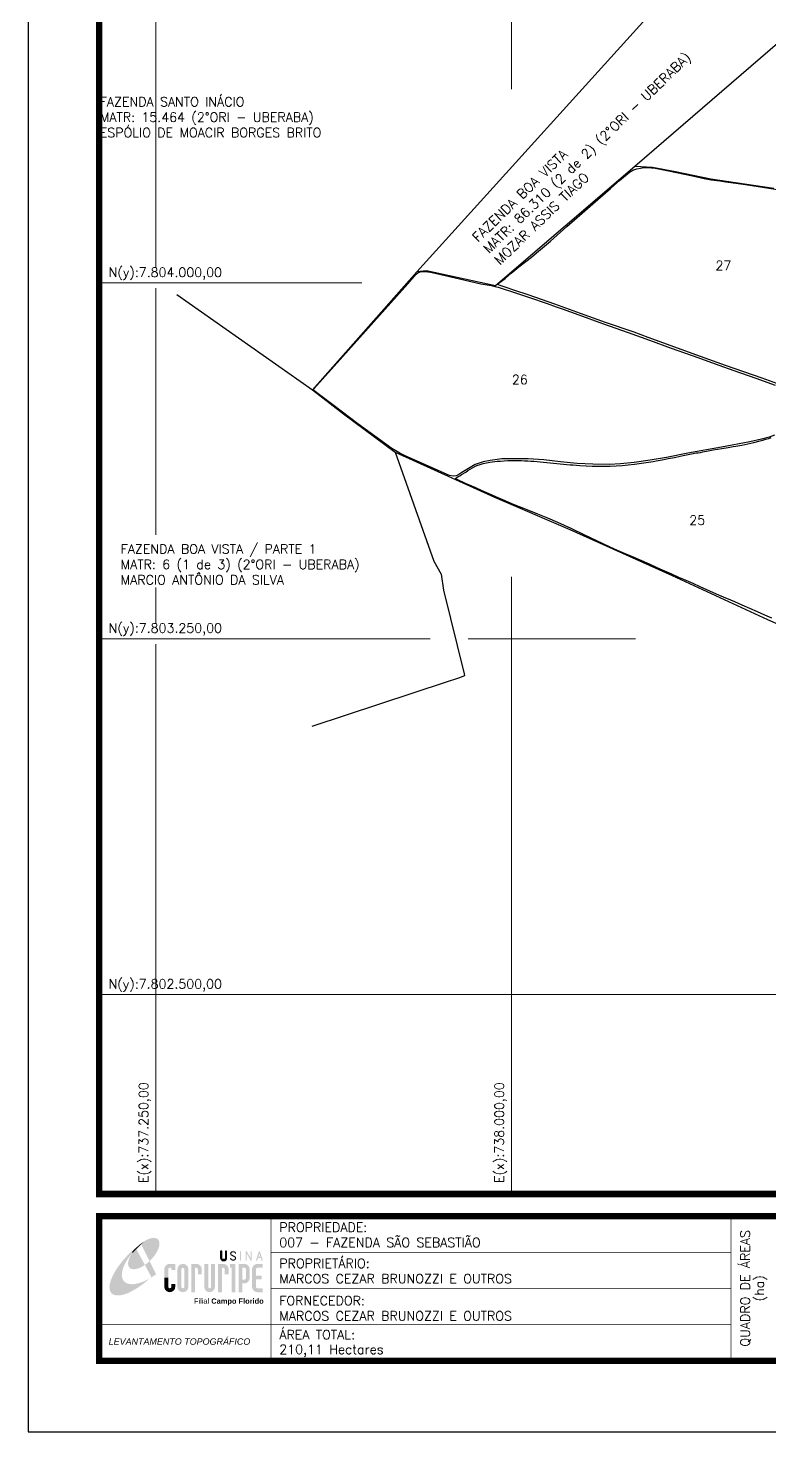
# Model space of a CAD drawing. Header units: millimetres. Extents: x 736981 to 740131, y 7801578 to 7806033.
# Drawn here: x 736981 to 738545, y 7801578 to 7804537 of the extents above; entities that cross this region are included whole.
import ezdxf
from ezdxf.enums import TextEntityAlignment as Align

# ---------------------------------------------------------------- set-up
doc = ezdxf.new("R2010")
doc.units = ezdxf.units.MM
doc.linetypes.add('CONTINUO', pattern=[0])
doc.linetypes.add('LIN0', pattern=[0])
for name, color, linetype, lineweight in [('0114000007', 1, 'Continuous', 25), ('0114000007025', 5, 'Continuous', 25), ('0114000007026', 5, 'Continuous', 25), ('0114000007027', 5, 'Continuous', 25), ('MALHA', 253, 'Continuous', 13)]:
    doc.layers.add(name, color=color, linetype=linetype, lineweight=lineweight)
doc.layers.add('MARGEM', color=7, linetype='CONTINUO')
doc.layers.add('TEXTO', color=7, linetype='Continuous')
doc.styles.add('ARIAL', font='arial.ttf')
doc.styles.add('ROMANS', font='', dxfattribs={"height": 0.2})
doc.styles.add('SIMPLEX', font='simplex', dxfattribs={"height": 0.2})
doc.styles.get("Standard").update_dxf_attribs({"font": 'arial.ttf'})
doc.styles.get('ROMANS').set_extended_font_data('romans.shx')

# ---------------------------------------------------------------- blocks, each defined once
blk = doc.blocks.new('A$C78F83FB3')
at = {"layer": 'MARGEM'}
h = blk.add_hatch(color=20, dxfattribs=at)
edge = h.paths.add_edge_path()
edge.add_ellipse((19.49, 23.77), major_axis=(-6.68, -6.67), ratio=0.469426, start_angle=292.73277, end_angle=601.25787)
edge.add_ellipse((22.83, 22.05), major_axis=(12.64, 11.29), ratio=0.457614, start_angle=79.90686, end_angle=107.91393)
edge = h.paths.add_edge_path()
edge.add_ellipse((18.28, 18.7), major_axis=(13.95, 13.59), ratio=0.386848, start_angle=63.96117, end_angle=264.59932)
edge.add_ellipse((22.83, 22.05), major_axis=(12.64, 11.29), ratio=0.457614, start_angle=107.91393, end_angle=245.11815, ccw=False)
edge.add_ellipse((19.49, 23.77), major_axis=(-6.68, -6.67), ratio=0.469426, start_angle=241.25787, end_angle=292.73277, ccw=False)
for color, points in [(20, [(15.46, 26.12), (14.17, 24.81), (14.06, 24.24), (14.39, 23.97), (14.67, 24.54), (19.47, 29.32), (18.48, 28.66), (17.31, 27.78)]), (7, [(58.42, 24.9), (57.9, 24.9), (57.9, 21.73, -0.414214), (57.15, 20.98), (56.84, 20.98, -0.414214), (56.09, 21.73), (56.09, 24.9), (55.57, 24.9), (55.57, 21.73, 0.414214), (56.84, 20.46), (57.15, 20.46, 0.414214), (58.42, 21.73)]), (7, [(61.7, 24.9), (61.23, 24.9, 0.396318), (60.04, 23.78), (60.04, 23.72, 0.151912), (60.39, 22.97), (60.46, 22.92), (62.18, 22), (62.85, 21.83, 0.12407), (62.51, 22.42), (60.75, 23.36, -0.13192), (60.56, 23.77, -0.385578), (61.23, 24.37), (61.7, 24.37, -0.414214), (62.37, 23.7), (62.89, 23.7, 0.414214)]), (7, [(62.37, 23.7), (62.89, 23.7, 0.414214), (61.7, 24.9), (61.23, 24.9, 0.396318), (60.04, 23.78), (60.04, 23.72, 0.151912), (60.39, 22.97), (60.46, 22.92), (62.18, 22), (62.18, 22, -0.131921), (62.37, 21.59, -0.385578), (61.7, 20.98), (61.23, 20.98, -0.414214), (60.56, 21.65), (60.04, 21.65, 0.414214), (61.23, 20.46), (61.7, 20.46, 0.402546), (62.89, 21.61, 0.165292), (62.51, 22.42), (60.75, 23.36, -0.13192), (60.56, 23.77, -0.385578), (61.23, 24.37), (61.7, 24.37, -0.414214)]), (7, [(30.97, 12.46), (29.13, 12.46), (29.13, 8.21, 1), (34.29, 8.21), (34.29, 9.41), (32.45, 9.41), (32.45, 8.21, -1), (30.97, 8.21)])]:
    blk.add_hatch(color=color, dxfattribs=at).paths.add_polyline_path(points)
h = blk.add_hatch(color=7, dxfattribs=at)
h.paths.add_polyline_path([(65.24, 24.9), (64.72, 24.9), (64.72, 20.46), (65.24, 20.46)])
h.paths.add_polyline_path([(67.38, 20.46), (67.9, 20.46), (67.9, 23.74), (69.74, 20.46), (70.23, 20.46), (70.23, 24.9), (69.71, 24.9), (69.71, 21.58), (67.85, 24.9), (67.38, 24.9)])
h.paths.add_polyline_path([(72.17, 20.46), (72.72, 20.46), (73.14, 21.73), (74.49, 21.73), (74.9, 20.46), (75.45, 20.46), (74, 24.9), (73.62, 24.9)])
h.paths.add_polyline_path([(73.81, 23.8), (74.32, 22.25), (73.31, 22.25)], flags=16)
h = blk.add_hatch(color=7, dxfattribs=at)
h.paths.add_polyline_path([(31.71, 18.93, 0.414214), (29.13, 16.35), (29.13, 12.46), (30.97, 12.46), (30.97, 16.35, -0.414214), (31.71, 17.09), (32.45, 17.09), (32.45, 16.02), (34.29, 16.02), (34.29, 18.93)])
h.paths.add_polyline_path([(44.15, 17.09, -0.414214), (44.89, 16.35), (44.89, 14.1), (46.72, 14.1), (46.72, 16.17, 0.433937), (44.15, 18.93), (41.77, 18.93), (41.77, 12.46), (43.61, 12.46), (43.61, 17.09)])
h.paths.add_polyline_path([(43.61, 12.46), (41.77, 12.46), (41.77, 5.62), (43.61, 5.62)])
h.paths.add_polyline_path([(47.92, 12.46), (49.75, 12.46), (49.75, 18.93), (47.92, 18.93)])
h.paths.add_polyline_path([(52.91, 18.93), (51.08, 18.93), (51.08, 12.46), (52.91, 12.46)])
h.paths.add_polyline_path([(51.08, 8.12, -1), (49.75, 8.12), (49.75, 12.46), (47.92, 12.46), (47.92, 8.12, 1), (52.91, 8.12), (52.91, 12.46), (51.08, 12.46)])
h.paths.add_polyline_path([(54.41, 12.46), (56.25, 12.46), (56.25, 17.09), (56.79, 17.09, -0.414214), (57.53, 16.35), (57.53, 14.1), (59.36, 14.1), (59.36, 16.17, 0.433937), (56.79, 18.93), (54.41, 18.93)])
h.paths.add_polyline_path([(56.25, 12.46), (54.41, 12.46), (54.41, 5.62), (56.25, 5.62)])
h.paths.add_polyline_path([(60.73, 12.46), (62.58, 12.46), (62.58, 18.93), (60.02, 18.93), (60.02, 17.08), (60.73, 17.08)])
h.paths.add_polyline_path([(62.58, 12.46), (60.73, 12.46), (60.73, 5.62), (62.58, 5.62)])
h.paths.add_polyline_path([(64.06, 12.46), (65.82, 12.46), (65.82, 17.17), (66.66, 17.17, -0.450417), (67.48, 16.25), (67.48, 12.46), (69.24, 12.46, 0.002307), (69.24, 12.48, 0.005282), (69.23, 12.54, -0.000938), (69.23, 12.53), (69.23, 16.17, 0.433937), (66.66, 18.93), (64.06, 18.93)])
h.paths.add_polyline_path([(64.06, 5.62), (65.82, 5.62), (65.82, 9.77), (66.66, 9.77, 0.426056), (69.24, 12.46), (67.48, 12.46), (67.48, 12.45, -0.450417), (66.66, 11.53), (65.82, 11.53), (65.82, 12.46), (64.06, 12.46)])
h.paths.add_polyline_path([(70.37, 12.46), (74.87, 12.46), (74.87, 13.44), (72.21, 13.44), (72.21, 16.35, -0.414214), (72.95, 17.09), (75.38, 17.09), (75.38, 18.93), (72.95, 18.93, 0.414214), (70.37, 16.35)])
h.paths.add_polyline_path([(72.21, 11.62), (74.87, 11.62), (74.87, 12.46), (70.37, 12.46), (70.37, 8.21, 0.414214), (72.95, 5.62), (75.38, 5.62), (75.38, 7.47), (72.95, 7.47, -0.414214), (72.21, 8.21)])
h = blk.add_hatch(color=7, dxfattribs=at)
h.paths.add_polyline_path([(35.29, 16.35), (35.29, 8.21, 1), (40.46, 8.21, 0.016978), (40.45, 8.38), (40.45, 16.17, 0.433937), (37.88, 18.93), (37.87, 18.93, 0.41391)])
h.paths.add_polyline_path([(38.62, 16.35), (38.62, 8.21, -1), (37.13, 8.21), (37.13, 16.35, -1)], flags=16)
at = {"layer": 'MARGEM', "linetype": 'Continuous'}
blk.add_lwpolyline([(58.42, 24.9), (57.9, 24.9), (57.9, 21.73, -0.414214), (57.15, 20.98), (56.84, 20.98, -0.414214), (56.09, 21.73), (56.09, 24.9), (55.57, 24.9), (55.57, 21.73, 0.414214), (56.84, 20.46), (57.15, 20.46, 0.414214), (58.42, 21.73), (58.42, 24.9)], format="xyb", close=True, dxfattribs=at)
at = {"layer": 'MARGEM', "color": 252, "insert": (43.05, 2.72), "char_height": 2.5, "attachment_point": 1, "style": 'ARIAL'}
blk.add_mtext_dynamic_manual_height_columns('Filial {\\fArial|b1|i0|c0|p34;Campo Florido}', width=33.0271, gutter_width=2.46, heights=[2.95], dxfattribs=at)

msp = doc.modelspace()

# ---------------------------------------------------------------- linework, layer by layer
at = {"layer": '0114000007', "linetype": 'Continuous'}
msp.add_lwpolyline([(738553.3, 7804198.7), (738420.4, 7804218.5), (738345.6, 7804234), (738297.2, 7804243.1), (738260.3, 7804245.5), (737966.2, 7803993.5), (737821, 7804025.3), (737800.5, 7804023.6), (737580.4, 7803774.2), (737645.8, 7803724.1), (737754.8, 7803643.2), (737963.9, 7803548.5), (738122.6, 7803480.1), (738339, 7803383), (738539.5, 7803290.2), (738932.5, 7803117.8)], dxfattribs=at)
at = {"layer": '0114000007025', "elevation": 555.4}
msp.add_lwpolyline([(738548.8, 7803293), (738534, 7803299.9), (738518.6, 7803306.9), (738502.6, 7803313.8), (738486.6, 7803320.9), (738470.5, 7803327.6), (738462.5, 7803330.9), (738447, 7803337.4), (738432.4, 7803343.9), (738418.2, 7803350.1), (738397.5, 7803359.2), (738383, 7803366), (738368, 7803372.5), (738352.9, 7803379.1), (738338, 7803385.7), (738322.9, 7803392.6), (738307.3, 7803399.6), (738291.2, 7803406.8), (738274.8, 7803414), (738258.4, 7803421), (738242, 7803428.1), (738233.6, 7803431.7), (738216.9, 7803438.9), (738192.9, 7803449.8), (738178.2, 7803456.9), (738170.8, 7803460.4), (738163.4, 7803463.9), (738155.8, 7803467.8), (738126, 7803482), (738097.3, 7803495.2), (738076.6, 7803504.1), (738055.1, 7803512.6), (738033.1, 7803521.4), (738025.8, 7803524.3), (738004.4, 7803532.9), (737982, 7803542.7), (737967, 7803549.2), (737952.7, 7803555.5), (737938.4, 7803561.8), (737924.4, 7803568.1), (737903.2, 7803577.4), (737886.9, 7803584.6), (737882.3, 7803586.9), (737882.9, 7803588.5), (737884.9, 7803589.8), (737887.6, 7803591.6), (737890.8, 7803593.6), (737894.5, 7803595.9), (737903.3, 7803601.3), (737908, 7803604.3), (737912.8, 7803607.2), (737917.6, 7803610.1), (737922.7, 7803612.9), (737926.8, 7803615), (737934.1, 7803617.4), (737940.5, 7803619.2), (737947.3, 7803620.7), (737954.4, 7803622), (737969.4, 7803624), (737977, 7803624.5), (737992.2, 7803625.3), (737999.6, 7803625.5), (738006.9, 7803625.5), (738014, 7803625.5), (738020.9, 7803625.4), (738027.6, 7803625.1), (738034.2, 7803624.8), (738040.7, 7803624.4), (738047.3, 7803624), (738053.9, 7803623.4), (738060.7, 7803622.9), (738074.5, 7803621.5), (738088.7, 7803620.1), (738102.5, 7803618.6), (738116.3, 7803617.4), (738123.3, 7803616.8), (738130.2, 7803616.2), (738137, 7803615.6), (738143.8, 7803615), (738157.3, 7803614.2), (738170.3, 7803613.6), (738183.2, 7803613.4), (738195.7, 7803613.5), (738208.1, 7803613.7), (738220.6, 7803614.3), (738233.1, 7803615.4), (738245.9, 7803616.4), (738259.2, 7803617.9), (738279.1, 7803620.6), (738298.3, 7803623.8), (738304.7, 7803624.9), (738317.6, 7803627.2), (738330.6, 7803629.6), (738343.4, 7803632.2), (738355.9, 7803634.5), (738362, 7803635.9), (738379.4, 7803639.5), (738389.1, 7803641.5), (738393.7, 7803642), (738398.5, 7803642.7), (738403.7, 7803644), (738414.6, 7803646.2), (738424.8, 7803648), (738434.6, 7803649.7), (738443.2, 7803651.1), (738456.5, 7803653.2), (738467.4, 7803655), (738472.7, 7803656.1), (738485.4, 7803658.1), (738498.4, 7803660.6), (738504.9, 7803662), (738511.2, 7803663.4), (738523.9, 7803666.7), (738530.2, 7803668.4), (738536.4, 7803670.3), (738542.3, 7803672.2), (738547.6, 7803673.9)], dxfattribs=at)
at = {"layer": '0114000007026'}
msp.add_lwpolyline([(738554.5, 7803678.8), (738543.4, 7803675.1), (738526.7, 7803670.3), (738502.5, 7803664.8), (738443, 7803654), (738371.6, 7803641.3), (738327, 7803632.1), (738292, 7803626.2), (738258.5, 7803621.2), (738230.1, 7803618.3), (738206.5, 7803617.3), (738171.5, 7803617.8), (738138.4, 7803619.5), (738103.2, 7803622.9), (738068.4, 7803626.8), (738034.9, 7803628.8), (737997.8, 7803629.1), (737979.2, 7803628.8), (737955.1, 7803625.9), (737940.2, 7803623), (737923.3, 7803617.4), (737895.2, 7803600.2), (737886.8, 7803595), (737883, 7803593.5), (737876.7, 7803592.9), (737869.4, 7803594.3), (737776, 7803635.3), (737764.6, 7803641.2), (737747.5, 7803651.2), (737675.7, 7803702.7), (737623.2, 7803742.6), (737595.2, 7803764.3), (737586.1, 7803770.7), (737583.1, 7803772.9), (737582.7, 7803774.4), (737583.4, 7803776.7), (737644.3, 7803844.6), (737781.1, 7803998.3), (737798.7, 7804018.4), (737802.5, 7804021.4), (737807.3, 7804023.2), (737812.4, 7804023.9), (737817.6, 7804024.1), (737829.3, 7804022.6), (737841.7, 7804019.8), (737890, 7804008.7), (737935.6, 7803998.2), (737948.6, 7803995.6), (737957.6, 7803994.3), (737964.9, 7803992.6), (737971.6, 7803990.7), (738010.3, 7803978), (738037.8, 7803969), (738074.8, 7803956.3), (738094, 7803949.4), (738106.9, 7803945.1), (738141.8, 7803932.6), (738192.1, 7803914.2), (738245.8, 7803895.4), (738291, 7803879.4), (738336.8, 7803862.6), (738393, 7803842.6), (738436.8, 7803826.6), (738468.5, 7803815.5), (738515.2, 7803799), (738555.7, 7803784.2)], dxfattribs=at)
at = {"layer": '0114000007027'}
msp.add_lwpolyline([(738559.3, 7803787.7), (738528.4, 7803798.8), (738451.3, 7803826), (738381.1, 7803851.3), (738336.3, 7803867.5), (738288.3, 7803885), (738258.4, 7803895.9), (738198.4, 7803916.5), (738145.4, 7803935.7), (738091.6, 7803954.9), (738034.9, 7803975), (738007.2, 7803984.2), (737986.4, 7803991.2), (737976.3, 7803994.7), (737972.4, 7803996.1), (737972, 7803997.2), (737972.6, 7803998.3), (737973.9, 7803999.6), (737976, 7804001.3), (737978.8, 7804003.7), (737986.4, 7804009.2), (737999.1, 7804020.8), (738006.7, 7804026.7), (738015.7, 7804033.8), (738042.1, 7804054.5), (738052.3, 7804063.1), (738082.4, 7804088.2), (738116.5, 7804118.7), (738148.6, 7804146.6), (738171.2, 7804166.3), (738208.6, 7804199.2), (738227.6, 7804215.6), (738244.2, 7804229.5), (738248.9, 7804233.3), (738256, 7804237.3), (738263.9, 7804240.4), (738272.1, 7804242.1), (738279.3, 7804243), (738286.4, 7804243.2), (738295.1, 7804242.6), (738302.7, 7804241.6), (738331.3, 7804236.5), (738381.5, 7804225.8), (738406, 7804220.2), (738421, 7804217.5), (738439.2, 7804214.8), (738451.7, 7804213.3), (738493, 7804207.6), (738542.8, 7804199.5), (738578.4, 7804193.8)], dxfattribs=at)
at = {"layer": 'MALHA'}
for points in [[(738000, 7804408), (738000, 7805256.3)], [(737250, 7804031.4), (737250, 7804738.7)], [(737130.6, 7804000), (737684.4, 7804000)], [(737250, 7803469.1), (737250, 7803988.7)], [(738000, 7802079.5), (738000, 7803380.5)], [(737250, 7803281.4), (737250, 7803357.7)], [(737130.6, 7803250), (737828.3, 7803250)], [(737250, 7802079.5), (737250, 7803238.7)], [(737908.4, 7803250), (738261.6, 7803250)], [(737130.6, 7802500), (738914.8, 7802500)]]:
    msp.add_lwpolyline(points, dxfattribs=at)
at = {"layer": 'MARGEM', "color": 174, "linetype": 'LIN0'}
for p, q in [((736980.6, 7806033, 1127.4), (736980.6, 7801578, 1127.4)), ((736980.6, 7801578, 1127.4), (740130.6, 7801578, 1127.4))]:
    msp.add_line(p, q, dxfattribs=at)
at = {"layer": 'MARGEM', "color": 174, "linetype": 'LIN0', "const_width": 13.6, "elevation": 1127.4, "flags": 128}
for points in [[(739980.6, 7802079.5), (739980.6, 7805883), (737130.6, 7805883), (737130.6, 7802079.5)], [(737130.6, 7802032.9), (739980.6, 7802032.9), (739980.6, 7801728), (737130.6, 7801728)]]:
    msp.add_lwpolyline(points, close=True, dxfattribs=at)
at = {"layer": 'MARGEM', "color": 174, "linetype": 'LIN0', "const_width": 1.51, "elevation": 1127.4, "flags": 128}
for points in [[(737493, 7802032.9), (737493, 7801728)], [(738462.8, 7802032.9), (738462.8, 7801731.7)], [(737493, 7801956.7), (738462.8, 7801956.7)], [(737493, 7801880.4), (738462.8, 7801880.4)], [(737130.6, 7801804.2), (738462.8, 7801804.2)]]:
    msp.add_lwpolyline(points, dxfattribs=at)
at = {"layer": 'TEXTO'}
for points in [[(738343.6, 7804623.7), (737800.5, 7804023.6)], [(738586.3, 7804526.2), (738260.3, 7804245.5)], [(737294.1, 7803975.5), (737580.4, 7803774.2)], [(737754.8, 7803643.2), (737836.4, 7803413.3), (737851.8, 7803385.9), (737856.2, 7803352.5), (737900, 7803176), (737900.8, 7803171.7), (737888, 7803167.1), (737862.4, 7803158.4), (737579.1, 7803064.6)]]:
    msp.add_lwpolyline(points, dxfattribs=at)

# ---------------------------------------------------------------- block references
at = {"layer": 'MARGEM', "linetype": 'ByBlock', "xscale": 4.488134603031379, "yscale": 4.488134603031379, "zscale": 4.488134603031379}
msp.add_blockref('A$C78F83FB3', (737137.1, 7801847.2, 2254.8), dxfattribs=at)

# ---------------------------------------------------------------- texts
at = {"layer": 'MALHA', "char_height": 19.5, "width": 259.071, "attachment_point": 1, "style": 'ROMANS'}
for s, insert in [('N(y):7.804.000,00', (737150.5, 7804032.1, 1127.4)), ('N(y):7.803.250,00', (737150.5, 7803282.1, 1127.4)), ('N(y):7.802.500,00', (737150.4, 7802532.1, 1127.4))]:
    msp.add_mtext(s, dxfattribs=dict(at, insert=insert))
at = {"layer": 'MALHA', "char_height": 19.5, "width": 227.854, "attachment_point": 1, "rotation": 90, "style": 'ROMANS'}
for s, insert in [('E(x):737.250,00', (737214.3, 7802102.7, 1127.4)), ('E(x):738.000,00', (737964.3, 7802102.7, 1127.4))]:
    msp.add_mtext(s, dxfattribs=dict(at, insert=insert))
at = {"layer": 'MARGEM', "linetype": 'Continuous', "lineweight": 9, "style": 'SIMPLEX'}
for s, p in [('PROPRIEDADE:', (737510.3, 7802019.1, 1127.4)), ('PROPRIETÁRIO:', (737510.3, 7801942.9, 1127.4)), ('FORNECEDOR:', (737510.3, 7801864.4, 1127.4)), ('ÁREA TOTAL:', (737510.3, 7801792.7, 1127.4))]:
    msp.add_text(s, height=19.5, dxfattribs=at).set_placement(p, align=Align.TOP_LEFT)
at = {"layer": 'MARGEM', "linetype": 'Continuous', "style": 'SIMPLEX'}
for s, p in [('007 - FAZENDA SÃO SEBASTIÃO', (737510.3, 7801987, 1127.4)), ('MARCOS CEZAR BRUNOZZI E OUTROS', (737510.3, 7801910.8, 1127.4)), ('MARCOS CEZAR BRUNOZZI E OUTROS', (737510.3, 7801832.3, 1127.4)), ('210,11 Hectares', (737510.3, 7801761.7, 1127.4))]:
    msp.add_text(s, height=19.5, dxfattribs=at).set_placement(p, align=Align.TOP_LEFT)
for s, p in [('QUADRO DE ÁREAS', (738492.6, 7801880.6, 1127.4)), ('(ha)', (738522.5, 7801880.6, 1127.4))]:
    msp.add_text(s, height=19.5, rotation=90, dxfattribs=at).set_placement(p, align=Align.MIDDLE_CENTER)
at = {"layer": 'MARGEM', "color": 3, "linetype": 'ByBlock', "lineweight": 5, "insert": (737150.6, 7801775.2, 1127.4), "char_height": 13.5, "attachment_point": 1}
msp.add_mtext_dynamic_manual_height_columns('{\\fArial|b0|i1|c0|p34;\\C7;LEVANTAMENTO TOPOGRÁFICO}', width=1017.673, gutter_width=1, heights=[-17.1], dxfattribs=at)
at = {"layer": 'TEXTO', "linetype": 'Continuous', "style": 'SIMPLEX'}
msp.add_text('25', height=19.5, dxfattribs=at).set_placement((738374.7, 7803490.1))
at = {"layer": 'TEXTO', "insert": (737975.5, 7804036.7), "char_height": 20, "width": 930.823, "attachment_point": 7, "rotation": 44, "style": 'ROMANS'}
msp.add_mtext('FAZENDA BOA VISTA \\PMATR: 86.310 (2 de 2) (2°ORI - UBERABA)\\PMOZAR ASSIS TIAGO', dxfattribs=at)
at = {"layer": 'TEXTO', "linetype": 'Continuous', "char_height": 19.5, "attachment_point": 7, "style": 'SIMPLEX'}
for s, insert, width in [('FAZENDA SANTO INÁCIO\\PMATR: 15.464 (2°ORI - UBERABA)\\PESPÓLIO DE MOACIR BORGES BRITO', (737131.8, 7804307), 985.117), ('FAZENDA BOA VISTA / PARTE 1\\PMATR: 6 (1 de 3) (2°ORI - UBERABA)\\PMARCIO ANTÔNIO DA SILVA', (737175.8, 7803364.3), 630.661)]:
    msp.add_mtext(s, dxfattribs=dict(at, insert=insert, width=width))
at = {"layer": 'TEXTO', "linetype": 'Continuous', "char_height": 19.5, "attachment_point": 1, "style": 'SIMPLEX'}
for s, width, insert in [('{\\C7;27}', 44.863, (738430, 7804046.4)), ('{\\C7;26}', 89.794, (738000.7, 7803806))]:
    msp.add_mtext_dynamic_manual_height_columns(s, width=width, gutter_width=1, heights=[-19.5], dxfattribs=dict(at, insert=insert))

doc.saveas('drawing.dxf')
